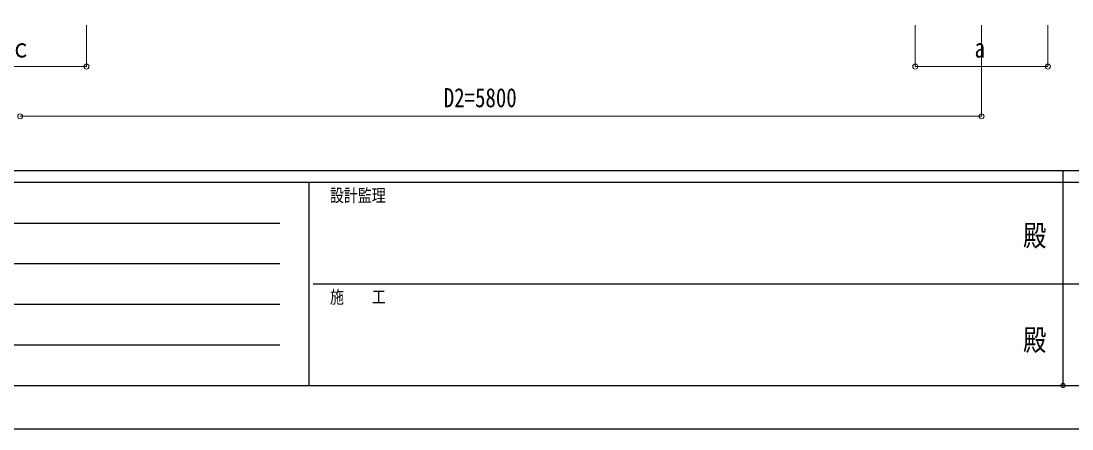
# Model space of a CAD drawing. Units: millimetres, scale not verified. Extents: x -14718 to 14718, y -10396 to 10396.
# Drawn here: x -6303 to 37, y -10394 to -7932 of the extents above; entities that cross this region are included whole.
import ezdxf
from ezdxf.enums import TextEntityAlignment as Align

# ---------------------------------------------------------------- set-up
doc = ezdxf.new("R2010")
doc.units = ezdxf.units.MM
doc.header["$LTSCALE"] = 50
doc.header["$PDMODE"] = 32
doc.header["$PDSIZE"] = 25
doc.layers.add('0-5_YKK_D', color=6, linetype='Continuous', lineweight=18)
doc.layers.add('0-6_YKK_ZWAK', color=7, linetype='Continuous')
doc.styles.add('ＭＳ ゴシック', font='')
doc.styles.get('ＭＳ ゴシック').set_extended_font_data('MS Gothic')

msp = doc.modelspace()

# ---------------------------------------------------------------- linework, layer by layer
at = {"layer": '0-5_YKK_D'}
for p, q in [((-5908.43, -7957.3), (-5908.43, -8208.3)), ((-908.43, -7957.3), (-908.43, -8208.3)), ((-508.43, -7957.3), (-508.43, -8508.3)), ((-108.43, -7957.3), (-108.43, -8208.3)), ((-6708.43, -8207.3), (-5908.43, -8207.3)), ((-908.43, -8207.3), (-108.43, -8207.3)), ((-6308.43, -8507.3), (-508.43, -8507.3))]:
    msp.add_line(p, q, dxfattribs=at)
for centre in [(-5908.43, -8207.3), (-908.43, -8207.3), (-108.43, -8207.3), (-6308.43, -8507.3), (-6308.43, -8507.3), (-508.43, -8507.3)]:
    msp.add_circle(centre, 14.88, dxfattribs=at)
at = {"layer": '0-6_YKK_ZWAK'}
for p, q in [((13632.57, -8836.3), (-13667.43, -8836.3)), ((-17.43, -8836.3), (-17.43, -10131.3)), ((-4567.43, -8906.3), (-13667.43, -8906.3)), ((-4567.43, -8906.3), (-4567.43, -10131.3)), ((-17.43, -8906.3), (-4567.43, -8906.3)), ((4532.57, -8906.3), (-17.43, -8906.3)), ((-13518.68, -9151.3), (-4742.43, -9151.3)), ((-13518.68, -9396.3), (-4742.43, -9396.3)), ((-4541.18, -9518.8), (-17.43, -9518.8)), ((-17.43, -9518.8), (4532.57, -9518.8)), ((-13518.68, -9641.3), (-4742.43, -9641.3)), ((-13518.68, -9886.3), (-4742.43, -9886.3)), ((-13667.43, -10131.3), (-4567.43, -10131.3)), ((-4567.43, -10131.3), (-17.43, -10131.3)), ((-17.43, -10131.3), (4532.57, -10131.3))]:
    msp.add_line(p, q, dxfattribs=at)
msp.add_lwpolyline([(-14717.5, -10393.8), (14717.5, -10393.8), (14717.5, 10396.2), (-14717.5, 10396.2)], close=True, dxfattribs=at)
msp.add_point((-17.43, -10131.3), dxfattribs=at)

# ---------------------------------------------------------------- texts
at = {"layer": '0-5_YKK_D', "style": 'ＭＳ ゴシック', "width": 0.8}
for s, p in [('ｃ', (-6367.23, -8187.3)), ('a', (-550.43, -8187.3)), ('D2=5800', (-3752.83, -8487.3))]:
    msp.add_text(s, height=115.5, dxfattribs=at).set_placement(p, align=Align.BOTTOM_LEFT)
at = {"layer": '0-6_YKK_ZWAK', "style": 'ＭＳ ゴシック', "width": 0.8}
for s, height, p in [('設計監理', 76.98, (-4439.1, -9046.3)), ('殿', 128.3, (-257.83, -9329.22)), ('施\u3000\u3000工', 76.98, (-4439.1, -9658.8)), ('殿', 128.3, (-257.83, -9959.22))]:
    msp.add_text(s, height=height, dxfattribs=at).set_placement(p, align=Align.BOTTOM_LEFT)

doc.saveas('drawing.dxf')
